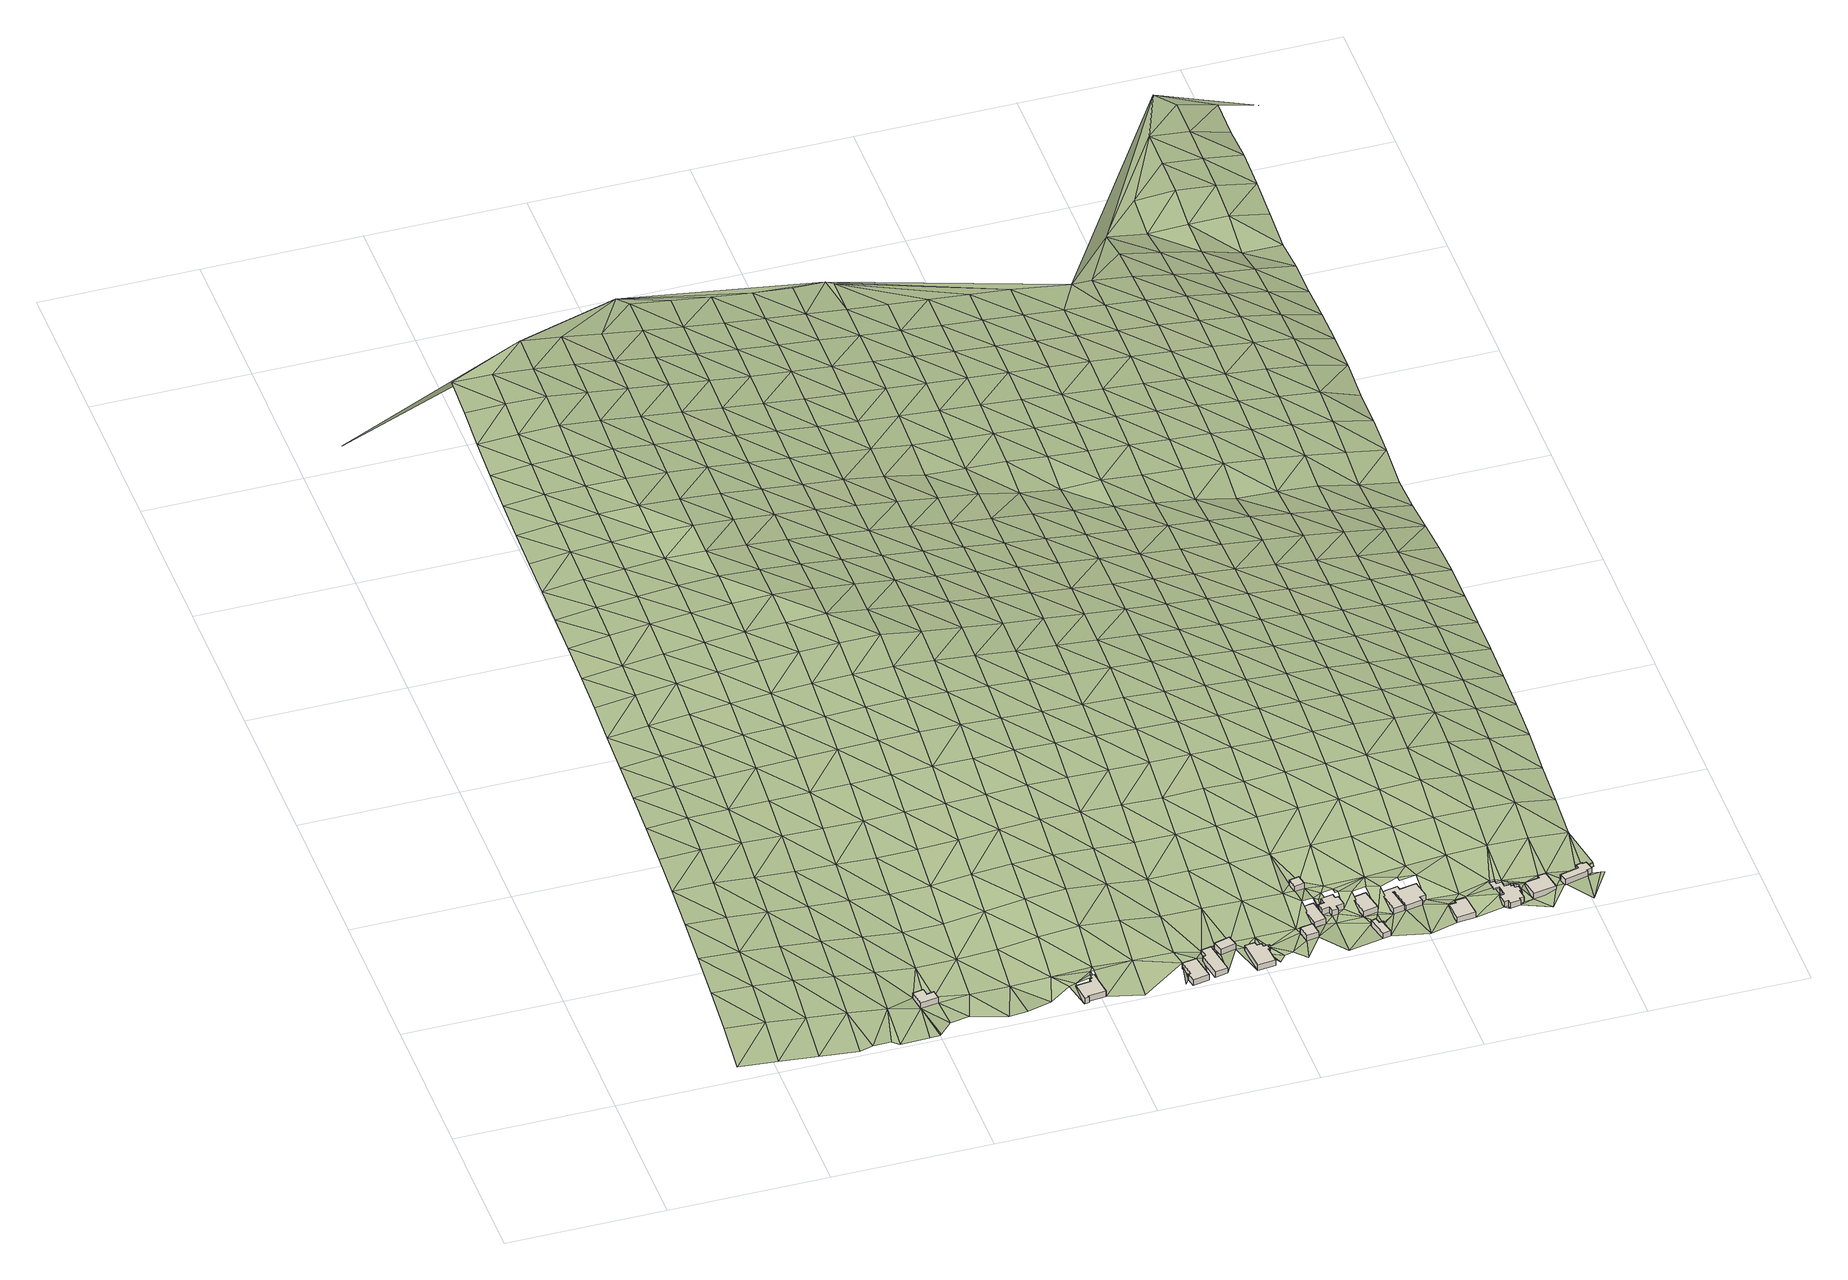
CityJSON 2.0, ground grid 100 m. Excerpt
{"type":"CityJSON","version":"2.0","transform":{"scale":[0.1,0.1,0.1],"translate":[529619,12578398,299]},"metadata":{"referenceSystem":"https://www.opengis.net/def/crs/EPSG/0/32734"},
"CityObjects":{
"building1":{"type":"Building","attributes":{"address":"Berg Street Mamre 7347 Cape Town","building":"house","building:levels":"1","building_height":4.1,"plus_code":"4FRWFFR8+847","ground_height":167.41,"roof_height":171.51},"geometry":[{"type":"Solid","lod":"1","boundaries":[[[[0,1,2,3]],[[1,4,5,2]],[[4,6,7,5]],[[6,8,9,7]],[[8,10,11,9]],[[10,0,3,11]],[[3,2,5,7,9,11]],[[10,8,6,4,1,0]]]]}]},
"building2":{"type":"Building","attributes":{"address":"22 Klinker Street Mamre 7347 Cape Town","building":"house","building:levels":"1","building_height":4.1,"plus_code":"4FRWFFR8+6GW","ground_height":162.48,"roof_height":166.58},"geometry":[{"type":"Solid","lod":"1","boundaries":[[[[12,13,14,15]],[[13,16,17,14]],[[16,18,19,17]],[[18,20,21,19]],[[20,22,23,21]],[[22,24,25,23]],[[24,26,27,25]],[[26,28,29,27]],[[28,30,31,29]],[[30,12,15,31]],[[15,14,17,19,21,23,25,27,29,31]],[[30,28,26,24,22,20,18,16,13,12]]]]}]},
"building3":{"type":"Building","attributes":{"address":"20 Klinker Street Mamre 7347 Cape Town","building":"house","building:levels":"1","building_height":4.1,"plus_code":"4FRWFFR8+6RJ","ground_height":163.63,"roof_height":167.73},"geometry":[{"type":"Solid","lod":"1","boundaries":[[[[32,33,34,35]],[[33,36,37,34]],[[36,38,39,37]],[[38,40,41,39]],[[40,42,43,41]],[[42,32,35,43]],[[35,34,37,39,41,43]],[[42,40,38,36,33,32]]]]}]},
"building4":{"type":"Building","attributes":{"address":"19 Klinker Street Mamre 7347 Cape Town","building":"house","building:levels":"1","building_height":4.1,"plus_code":"4FRWFFR8+6VJ","ground_height":164.48,"roof_height":168.58},"geometry":[{"type":"Solid","lod":"1","boundaries":[[[[44,45,46,47]],[[45,48,49,46]],[[48,50,51,49]],[[50,52,53,51]],[[52,54,55,53]],[[54,44,47,55]],[[47,46,49,51,53,55]],[[54,52,50,48,45,44]]]]}]},
"building5":{"type":"Building","attributes":{"address":"18 Klinker Street Mamre 7347 Cape Town","building":"house","building:levels":"1","building_height":4.1,"plus_code":"4FRWFFR8+7WC","ground_height":166.96,"roof_height":171.06},"geometry":[{"type":"Solid","lod":"1","boundaries":[[[[56,57,58,59]],[[57,60,61,58]],[[60,62,63,61]],[[62,56,59,63]],[[59,58,61,63]],[[62,60,57,56]]]]}]},
"building6":{"type":"Building","attributes":{"address":"17 Klinker Street Mamre 7347 Cape Town","building":"house","building:levels":"1","building_height":4.1,"plus_code":"4FRWFFR8+6X8","ground_height":164.68,"roof_height":168.78},"geometry":[{"type":"Solid","lod":"1","boundaries":[[[[64,65,66,67]],[[65,68,69,66]],[[68,70,71,69]],[[70,72,73,71]],[[72,74,75,73]],[[74,76,77,75]],[[76,78,79,77]],[[78,80,81,79]],[[80,82,83,81]],[[82,84,85,83]],[[84,86,87,85]],[[86,64,67,87]],[[67,66,69,71,73,75,77,79,81,83,85,87]],[[86,84,82,80,78,76,74,72,70,68,65,64]]]]}]},
"building7":{"type":"Building","attributes":{"address":"15 Klinker Street Mamre 7347 Cape Town","building":"house","building:levels":"1","building_height":4.1,"plus_code":"4FRWFFR9+747","ground_height":166.64,"roof_height":170.74},"geometry":[{"type":"Solid","lod":"1","boundaries":[[[[88,89,90,91]],[[89,92,93,90]],[[92,94,95,93]],[[94,88,91,95]],[[91,90,93,95]],[[94,92,89,88]]]]}]},
"building8":{"type":"Building","attributes":{"address":"14 Klinker Street Mamre 7347 Cape Town","building":"house","building:levels":"1","building_height":4.1,"plus_code":"4FRWFFR9+856","ground_height":165.21,"roof_height":169.31},"geometry":[{"type":"Solid","lod":"1","boundaries":[[[[96,97,98,99]],[[97,100,101,98]],[[100,102,103,101]],[[102,96,99,103]],[[99,98,101,103]],[[102,100,97,96]]]]}]},
"building9":{"type":"Building","attributes":{"building":"shed","building:levels":"1","building_height":4.1,"plus_code":"4FRWFFR9+94X","ground_height":173.18,"roof_height":177.28},"geometry":[{"type":"Solid","lod":"1","boundaries":[[[[104,105,106,107]],[[105,108,109,106]],[[108,110,111,109]],[[110,104,107,111]],[[107,106,109,111]],[[110,108,105,104]]]]}]},
"building10":{"type":"Building","attributes":{"address":"13 Klinker Street Mamre 7347 Cape Town","building":"house","building:levels":"1","building_height":4.1,"plus_code":"4FRWFFR9+86J","ground_height":165.21,"roof_height":169.31},"geometry":[{"type":"Solid","lod":"1","boundaries":[[[[112,113,114,115]],[[113,116,117,114]],[[116,118,119,117]],[[118,120,121,119]],[[120,122,123,121]],[[122,124,125,123]],[[124,126,127,125]],[[126,128,129,127]],[[128,130,131,129]],[[130,132,133,131]],[[132,134,135,133]],[[134,112,115,135]],[[115,114,117,119,121,123,125,127,129,131,133,135]],[[134,132,130,128,126,124,122,120,118,116,113,112]]]]}]},
"building11":{"type":"Building","attributes":{"address":"12 Klinker Street Mamre 7347 Cape Town","building":"house","building:levels":"1","building_height":4.1,"plus_code":"4FRWFFR9+68J","ground_height":163.37,"roof_height":167.47},"geometry":[{"type":"Solid","lod":"1","boundaries":[[[[136,137,138,139]],[[137,140,141,138]],[[140,142,143,141]],[[142,144,145,143]],[[144,146,147,145]],[[146,148,149,147]],[[148,150,151,149]],[[150,136,139,151]],[[139,138,141,143,145,147,149,151]],[[150,148,146,144,142,140,137,136]]]]}]},
"building12":{"type":"Building","attributes":{"address":"12 Klinker Street Mamre 7347 Cape Town","building":"house","building:levels":"1","building_height":4.1,"plus_code":"4FRWFFR9+879","ground_height":165.12,"roof_height":169.22},"geometry":[{"type":"Solid","lod":"1","boundaries":[[[[152,153,154,155]],[[153,156,157,154]],[[156,158,159,157]],[[158,152,155,159]],[[155,154,157,159]],[[158,156,153,152]]]]}]},
"building13":{"type":"Building","attributes":{"address":"11 Klinker Street Mamre 7347 Cape Town","building":"house","building:levels":"1","building_height":4.1,"plus_code":"4FRWFFR9+8C6","ground_height":165.12,"roof_height":169.22},"geometry":[{"type":"Solid","lod":"1","boundaries":[[[[160,161,162,163]],[[161,164,165,162]],[[164,166,167,165]],[[166,168,169,167]],[[168,170,171,169]],[[170,172,173,171]],[[172,174,175,173]],[[174,176,177,175]],[[176,178,179,177]],[[178,180,181,179]],[[180,182,183,181]],[[182,160,163,183]],[[163,162,165,167,169,171,173,175,177,179,181,183]],[[182,180,178,176,174,172,170,168,166,164,161,160]]]]}]},
"building14":{"type":"Building","attributes":{"address":"10 Klinker Street Mamre 7347 Cape Town","building":"house","building:levels":"1","building_height":4.1,"plus_code":"4FRWFFR9+6GM","ground_height":163.49,"roof_height":167.59},"geometry":[{"type":"Solid","lod":"1","boundaries":[[[[184,185,186,187]],[[185,188,189,186]],[[188,190,191,189]],[[190,192,193,191]],[[192,194,195,193]],[[194,184,187,195]],[[187,186,189,191,193,195]],[[194,192,190,188,185,184]]]]}]},
"building15":{"type":"Building","attributes":{"address":"8 Klinker Street Mamre 7347 Cape Town","building":"house","building:levels":"1","building_height":4.1,"plus_code":"4FRWFFR9+7M2","ground_height":164.69,"roof_height":168.79},"geometry":[{"type":"Solid","lod":"1","boundaries":[[[[196,197,198,199]],[[197,200,201,198]],[[200,202,203,201]],[[202,204,205,203]],[[204,206,207,205]],[[206,208,209,207]],[[208,210,211,209]],[[210,212,213,211]],[[212,214,215,213]],[[214,216,217,215]],[[216,218,219,217]],[[218,220,221,219]],[[220,222,223,221]],[[222,224,225,223]],[[224,226,227,225]],[[226,228,229,227]],[[228,230,231,229]],[[230,232,233,231]],[[232,234,235,233]],[[234,236,237,235]],[[236,238,239,237]],[[238,196,199,239]],[[199,198,201,203,205,207,209,211,213,215,217,219,221,223,225,227,229,231,233,235,237,239]],[[238,236,234,232,230,228,226,224,222,220,218,216,214,212,210,208,206,204,202,200,197,196]]]]}]},
"building16":{"type":"Building","attributes":{"address":"7 Klinker Street Mamre 7347 Cape Town","building":"house","building:levels":"1","building_height":4.1,"plus_code":"4FRWFFR9+6PW","ground_height":165.54,"roof_height":169.64},"geometry":[{"type":"Solid","lod":"1","boundaries":[[[[240,241,242,243]],[[241,244,245,242]],[[244,246,247,245]],[[246,248,249,247]],[[248,250,251,249]],[[250,240,243,251]],[[243,242,245,247,249,251]],[[250,248,246,244,241,240]]]]}]},
"building17":{"type":"Building","attributes":{"address":"6 Klinker Street Mamre 7347 Cape Town","building":"house","building:levels":"1","building_height":4.1,"plus_code":"4FRWFFR9+7R5","ground_height":168.46,"roof_height":172.56},"geometry":[{"type":"Solid","lod":"1","boundaries":[[[[252,253,254,255]],[[253,256,257,254]],[[256,258,259,257]],[[258,260,261,259]],[[260,262,263,261]],[[262,264,265,263]],[[264,266,267,265]],[[266,268,269,267]],[[268,270,271,269]],[[270,272,273,271]],[[272,252,255,273]],[[255,254,257,259,261,263,265,267,269,271,273]],[[272,270,268,266,264,262,260,258,256,253,252]]]]}]},
"terrain1":{"type":"TINRelief","geometry":[{"type":"CompositeSurface","lod":"1","boundaries":[[[274,275,276]],[[276,277,274]],[[275,278,276]],[[277,279,280]],[[277,276,279]],[[281,282,280]],[[281,280,279]],[[276,278,283]],[[284,282,285]],[[279,276,283]],[[283,278,286]],[[281,285,282]],[[279,287,281]],[[288,289,284]],[[285,290,284]],[[287,279,283]],[[289,288,291]],[[288,284,290]],[[285,281,292]],[[281,287,293]],[[283,286,294]],[[295,291,296]],[[285,292,290]],[[281,293,292]],[[288,296,291]],[[287,283,294]],[[286,297,294]],[[298,299,295]],[[296,298,295]],[[287,300,293]],[[288,290,301]],[[290,292,302]],[[303,299,304]],[[300,287,294]],[[305,294,297]],[[301,296,288]],[[301,290,302]],[[298,304,299]],[[293,306,292]],[[293,300,306]],[[298,296,307]],[[308,303,309]],[[304,310,303]],[[311,302,292]],[[294,305,312]],[[307,296,301]],[[300,294,312]],[[313,308,309]],[[311,292,306]],[[303,310,309]],[[314,304,298]],[[315,312,305]],[[298,307,314]],[[300,316,306]],[[301,302,317]],[[313,318,319]],[[315,320,312]],[[321,302,311]],[[310,304,322]],[[316,300,312]],[[318,313,309]],[[317,307,301]],[[317,302,321]],[[322,304,314]],[[311,306,323]],[[324,319,325]],[[312,320,8]],[[323,306,316]],[[325,319,318]],[[309,310,326]],[[322,327,310]],[[328,8,320]],[[311,329,321]],[[314,307,330]],[[331,324,332]],[[312,6,316]],[[307,317,333]],[[309,326,318]],[[329,311,323]],[[310,327,326]],[[332,324,325]],[[312,8,6]],[[330,322,314]],[[330,307,333]],[[334,8,328]],[[321,335,317]],[[336,8,334]],[[323,316,337]],[[338,331,339]],[[335,321,329]],[[332,340,331]],[[337,316,6]],[[341,327,322]],[[325,318,342]],[[8,336,343]],[[318,326,344]],[[333,317,345]],[[346,338,339]],[[322,330,341]],[[331,340,339]],[[8,343,10]],[[329,323,347]],[[342,332,325]],[[337,6,4]],[[345,317,335]],[[318,344,342]],[[4,1,0]],[[326,327,348]],[[337,347,323]],[[337,4,0]],[[333,349,330]],[[346,350,351]],[[327,341,348]],[[10,343,352]],[[335,329,353]],[[354,340,332]],[[349,333,345]],[[350,346,339]],[[326,355,344]],[[347,353,329]],[[332,342,354]],[[10,356,0]],[[330,357,341]],[[358,359,351]],[[355,326,348]],[[337,0,360]],[[10,352,356]],[[339,340,361]],[[357,330,349]],[[358,351,350]],[[360,347,337]],[[345,335,362]],[[342,344,363]],[[353,364,335]],[[340,354,361]],[[341,365,348]],[[359,366,367]],[[0,356,360]],[[363,344,355]],[[345,362,349]],[[350,339,368]],[[335,364,362]],[[365,341,357]],[[359,358,366]],[[353,347,369]],[[352,370,356]],[[354,342,371]],[[361,368,339]],[[355,348,372]],[[360,369,347]],[[363,371,342]],[[358,350,373]],[[374,367,375]],[[372,348,365]],[[367,366,376]],[[377,364,353]],[[378,357,349]],[[354,379,361]],[[349,362,380]],[[368,373,350]],[[360,356,381]],[[363,355,382]],[[383,374,375]],[[377,353,369]],[[371,379,354]],[[367,376,375]],[[356,370,381]],[[365,357,378]],[[358,384,366]],[[349,380,378]],[[382,355,372]],[[364,385,362]],[[386,368,361]],[[358,373,384]],[[371,363,387]],[[364,377,385]],[[379,386,361]],[[370,388,381]],[[369,360,389]],[[372,365,390]],[[391,376,366]],[[381,392,360]],[[387,363,382]],[[393,383,375]],[[362,394,380]],[[395,373,368]],[[378,390,365]],[[391,366,384]],[[369,389,377]],[[396,379,371]],[[360,392,389]],[[394,362,385]],[[386,395,368]],[[371,387,396]],[[397,381,388]],[[380,398,378]],[[382,372,399]],[[384,373,400]],[[376,401,375]],[[390,402,372]],[[403,376,391]],[[386,379,404]],[[380,394,398]],[[395,400,373]],[[405,383,393]],[[381,406,392]],[[385,377,407]],[[399,387,382]],[[375,401,393]],[[377,389,408]],[[372,402,399]],[[404,379,396]],[[376,403,401]],[[390,378,409]],[[410,391,384]],[[406,381,397]],[[394,385,407]],[[407,377,408]],[[409,378,398]],[[400,410,384]],[[392,411,389]],[[395,386,412]],[[404,413,386]],[[414,415,405]],[[416,402,390]],[[396,387,417]],[[403,391,418]],[[392,406,411]],[[387,399,419]],[[393,401,420]],[[394,421,398]],[[406,397,422]],[[395,412,400]],[[409,416,390]],[[386,413,412]],[[410,418,391]],[[423,408,389]],[[417,404,396]],[[421,394,407]],[[417,387,419]],[[393,420,405]],[[423,389,411]],[[422,424,406]],[[425,409,398]],[[399,402,426]],[[401,403,427]],[[424,422,26]],[[416,428,402]],[[418,429,403]],[[430,413,404]],[[410,400,431]],[[425,398,421]],[[400,412,432]],[[406,424,433]],[[406,434,411]],[[407,408,435]],[[419,399,426]],[[427,420,401]],[[436,408,423]],[[402,428,426]],[[404,417,430]],[[403,429,427]],[[416,409,437]],[[418,410,431]],[[400,432,431]],[[406,433,434]],[[421,407,435]],[[424,438,439]],[[435,408,436]],[[409,425,437]],[[439,433,424]],[[423,411,440]],[[419,441,417]],[[413,442,412]],[[413,430,443]],[[428,416,444]],[[445,433,439]],[[429,418,446]],[[447,405,420]],[[440,411,434]],[[441,419,426]],[[420,427,448]],[[425,421,449]],[[442,432,412]],[[434,433,450]],[[437,444,416]],[[413,443,442]],[[431,446,418]],[[423,451,436]],[[417,452,430]],[[435,449,421]],[[420,448,447]],[[451,423,440]],[[452,417,441]],[[453,426,428]],[[427,429,454]],[[444,455,428]],[[446,456,429]],[[12,457,450]],[[457,434,450]],[[436,458,435]],[[459,437,425]],[[430,460,443]],[[461,431,432]],[[449,462,425]],[[432,442,463]],[[434,457,440]],[[426,453,441]],[[448,427,454]],[[458,436,451]],[[428,455,453]],[[430,452,460]],[[429,456,454]],[[12,464,457]],[[437,459,444]],[[431,461,446]],[[425,462,459]],[[432,463,461]],[[449,435,465]],[[442,443,466]],[[448,467,447]],[[465,435,458]],[[443,460,468]],[[451,440,469]],[[470,455,444]],[[452,441,471]],[[472,456,446]],[[440,457,473]],[[441,453,474]],[[467,448,454]],[[462,449,475]],[[463,442,466]],[[444,459,470]],[[443,468,466]],[[446,461,472]],[[414,405,447]],[[458,451,469]],[[460,452,471]],[[440,473,469]],[[475,449,465]],[[441,474,471]],[[476,447,467]],[[457,464,37]],[[462,477,459]],[[453,455,478]],[[463,479,461]],[[454,456,480]],[[470,481,455]],[[472,482,456]],[[465,458,483]],[[468,460,484]],[[477,462,475]],[[479,463,466]],[[485,473,457]],[[478,474,453]],[[454,480,467]],[[483,458,469]],[[455,481,478]],[[484,460,471]],[[456,482,480]],[[486,470,459]],[[487,472,461]],[[475,465,488]],[[466,468,489]],[[414,447,476]],[[457,37,485]],[[459,477,486]],[[487,461,479]],[[473,490,469]],[[488,465,483]],[[489,468,484]],[[491,40,37]],[[470,492,481]],[[493,471,474]],[[472,494,482]],[[476,467,495]],[[473,485,490]],[[474,478,496]],[[467,480,497]],[[37,40,38]],[[498,477,475]],[[479,466,499]],[[470,486,492]],[[472,487,494]],[[500,483,469]],[[471,493,484]],[[498,475,488]],[[474,496,493]],[[489,499,466]],[[467,497,495]],[[485,37,34]],[[500,469,490]],[[486,477,501]],[[478,481,502]],[[487,479,503]],[[482,504,480]],[[481,492,505]],[[482,494,506]],[[485,507,490]],[[507,485,34]],[[488,483,508]],[[489,484,509]],[[510,511,34]],[[501,477,498]],[[499,503,479]],[[476,495,512]],[[414,476,512]],[[496,478,502]],[[504,497,480]],[[500,508,483]],[[481,505,502]],[[507,34,511]],[[493,509,484]],[[482,506,504]],[[486,513,492]],[[487,514,494]],[[511,515,507]],[[516,499,489]],[[486,501,513]],[[487,503,514]],[[490,507,517]],[[490,517,500]],[[498,488,518]],[[496,519,493]],[[497,520,495]],[[508,521,488]],[[509,516,489]],[[522,523,507]],[[524,505,492]],[[525,506,494]],[[62,522,44]],[[519,496,502]],[[497,504,520]],[[62,60,522]],[[523,522,60]],[[518,501,498]],[[526,503,499]],[[523,517,507]],[[518,488,521]],[[524,492,513]],[[525,494,514]],[[56,62,44]],[[527,509,493]],[[528,512,495]],[[516,526,499]],[[523,60,57]],[[508,500,529]],[[500,517,530]],[[527,493,519]],[[528,495,520]],[[414,512,531]],[[523,57,517]],[[513,501,532]],[[502,505,533]],[[514,503,534]],[[506,535,504]],[[536,505,524]],[[537,506,525]],[[508,529,521]],[[509,538,516]],[[500,530,529]],[[501,518,532]],[[526,534,503]],[[57,56,539]],[[519,502,533]],[[86,539,56]],[[520,504,535]],[[505,536,533]],[[509,527,538]],[[506,537,535]],[[528,531,512]],[[540,524,513]],[[541,525,514]],[[542,57,539]],[[517,57,543]],[[540,513,532]],[[534,541,514]],[[517,543,530]],[[518,521,544]],[[527,519,545]],[[526,516,546]],[[520,547,528]],[[521,529,548]],[[516,538,549]],[[542,539,550]],[[536,524,551]],[[537,525,552]],[[553,414,531]],[[554,550,555]],[[533,545,519]],[[547,520,535]],[[542,543,57]],[[542,550,554]],[[532,518,544]],[[526,546,534]],[[544,521,548]],[[540,551,524]],[[516,549,546]],[[541,552,525]],[[556,554,557]],[[558,68,65]],[[554,556,542]],[[68,559,560]],[[530,561,529]],[[527,562,538]],[[558,563,68]],[[559,68,563]],[[556,559,563]],[[531,528,553]],[[530,543,561]],[[527,545,562]],[[528,547,564]],[[532,565,540]],[[566,533,536]],[[537,567,535]],[[551,568,536]],[[552,569,537]],[[563,570,556]],[[571,548,529]],[[572,549,538]],[[541,534,573]],[[574,542,556]],[[565,532,544]],[[534,546,575]],[[528,564,553]],[[574,543,542]],[[533,566,545]],[[547,535,567]],[[571,529,561]],[[536,568,566]],[[572,538,562]],[[537,569,567]],[[414,553,576]],[[570,89,556]],[[552,541,573]],[[534,575,573]],[[551,540,577]],[[540,565,578]],[[574,556,89]],[[579,92,570]],[[561,543,580]],[[544,548,581]],[[582,562,545]],[[549,583,546]],[[547,584,564]],[[585,548,571]],[[586,549,572]],[[89,570,92]],[[551,577,568]],[[569,552,587]],[[574,580,543]],[[540,578,577]],[[566,582,545]],[[584,547,567]],[[565,544,581]],[[583,575,546]],[[581,548,585]],[[549,586,583]],[[573,587,552]],[[94,92,579]],[[588,571,561]],[[589,572,562]],[[564,590,553]],[[574,89,88]],[[569,591,567]],[[588,561,580]],[[582,589,562]],[[564,584,590]],[[565,592,578]],[[566,568,593]],[[574,88,594]],[[568,577,595]],[[596,580,574]],[[569,587,591]],[[574,594,596]],[[585,571,597]],[[586,572,598]],[[599,573,575]],[[592,565,581]],[[575,583,600]],[[593,582,566]],[[584,567,601]],[[88,94,96]],[[597,571,588]],[[568,595,593]],[[576,602,414]],[[603,580,596]],[[589,598,572]],[[576,553,590]],[[604,580,603]],[[580,604,588]],[[88,96,594]],[[578,605,577]],[[575,600,599]],[[601,567,591]],[[581,585,606]],[[607,587,573]],[[596,108,603]],[[608,94,609]],[[578,592,605]],[[94,608,96]],[[588,604,610]],[[589,582,611]],[[596,612,108]],[[583,586,613]],[[584,614,590]],[[606,585,597]],[[598,615,586]],[[118,612,96]],[[616,595,577]],[[611,582,593]],[[573,599,607]],[[614,584,601]],[[118,617,612]],[[118,96,122]],[[618,108,612]],[[619,592,581]],[[608,122,96]],[[600,583,613]],[[620,591,587]],[[618,612,617]],[[616,577,605]],[[586,615,613]],[[120,118,122]],[[621,610,108]],[[618,617,622]],[[588,610,623]],[[624,598,589]],[[576,590,625]],[[619,581,606]],[[108,618,621]],[[122,608,124]],[[609,626,608]],[[597,588,627]],[[591,620,601]],[[589,611,624]],[[607,620,587]],[[625,590,614]],[[605,592,628]],[[593,595,629]],[[600,630,599]],[[623,610,621]],[[631,595,616]],[[621,618,632]],[[156,124,608]],[[126,124,128]],[[606,597,627]],[[615,598,633]],[[626,609,140]],[[588,623,627]],[[628,592,619]],[[613,630,600]],[[634,632,635]],[[629,611,593]],[[124,156,128]],[[156,608,626]],[[595,631,629]],[[633,598,624]],[[636,576,625]],[[637,616,605]],[[599,638,607]],[[614,601,639]],[[634,128,640]],[[601,620,641]],[[156,640,128]],[[619,606,642]],[[637,605,628]],[[643,621,632]],[[630,638,599]],[[626,644,156]],[[643,632,634]],[[623,621,643]],[[613,615,645]],[[625,614,639]],[[627,642,606]],[[633,646,615]],[[601,641,639]],[[647,156,644]],[[631,616,648]],[[624,611,649]],[[634,640,643]],[[650,644,651]],[[636,602,576]],[[611,629,652]],[[142,653,654]],[[644,650,647]],[[647,158,156]],[[619,655,628]],[[613,645,630]],[[620,607,656]],[[648,616,637]],[[615,646,645]],[[638,657,607]],[[649,633,624]],[[170,653,142]],[[640,658,643]],[[170,650,653]],[[642,655,619]],[[649,611,652]],[[647,650,170]],[[636,625,602]],[[627,623,659]],[[629,631,660]],[[170,158,647]],[[656,641,620]],[[661,623,643]],[[656,607,657]],[[662,625,639]],[[658,158,663]],[[664,637,628]],[[660,631,648]],[[663,158,170]],[[658,663,643]],[[142,665,170]],[[662,602,625]],[[642,627,659]],[[666,646,633]],[[638,630,667]],[[623,661,659]],[[655,664,628]],[[630,645,668]],[[665,142,669]],[[670,652,629]],[[641,671,639]],[[633,649,666]],[[672,648,637]],[[663,673,643]],[[638,667,657]],[[170,665,674]],[[670,629,660]],[[630,668,667]],[[641,656,671]],[[655,642,675]],[[646,676,645]],[[664,672,637]],[[665,677,674]],[[678,674,677]],[[661,643,679]],[[649,652,680]],[[681,662,639]],[[682,602,662]],[[675,642,659]],[[646,666,676]],[[683,665,669]],[[679,643,673]],[[660,648,684]],[[680,652,670]],[[681,639,671]],[[685,664,655]],[[645,686,668]],[[656,657,687]],[[672,684,648]],[[657,667,688]],[[661,689,659]],[[673,690,691]],[[666,649,692]],[[682,662,693]],[[655,675,685]],[[686,645,676]],[[669,694,683]],[[695,670,660]],[[671,656,687]],[[689,661,679]],[[696,683,697]],[[692,649,680]],[[687,657,688]],[[679,673,691]],[[681,693,662]],[[672,664,698]],[[668,699,667]],[[694,669,192]],[[684,695,660]],[[683,694,697]],[[659,700,675]],[[676,666,701]],[[685,698,664]],[[668,686,699]],[[680,670,702]],[[671,703,681]],[[700,659,689]],[[692,701,666]],[[684,672,704]],[[691,697,705]],[[706,688,667]],[[697,694,707]],[[695,702,670]],[[703,671,687]],[[685,675,708]],[[709,686,676]],[[710,679,691]],[[672,698,704]],[[706,667,699]],[[705,697,707]],[[711,682,693]],[[694,712,707]],[[689,679,710]],[[713,692,680]],[[675,700,708]],[[709,676,701]],[[695,684,714]],[[693,681,711]],[[702,713,680]],[[681,703,715]],[[710,691,705]],[[698,685,716]],[[699,686,717]],[[687,688,718]],[[707,719,705]],[[714,684,704]],[[720,688,706]],[[689,721,700]],[[708,716,685]],[[717,686,709]],[[681,715,711]],[[722,602,682]],[[723,702,695]],[[692,724,701]],[[703,687,718]],[[721,689,710]],[[713,725,692]],[[718,688,720]],[[698,726,704]],[[727,706,699]],[[714,723,695]],[[719,194,728]],[[719,729,705]],[[730,708,700]],[[709,701,724]],[[698,716,726]],[[692,725,724]],[[727,699,717]],[[711,731,682]],[[705,729,710]],[[702,732,713]],[[703,733,715]],[[721,730,700]],[[728,194,230]],[[714,704,734]],[[720,706,735]],[[736,719,728]],[[723,732,702]],[[719,736,729]],[[733,703,718]],[[717,709,737]],[[734,704,726]],[[735,706,727]],[[721,710,738]],[[708,739,716]],[[740,725,713]],[[715,741,711]],[[730,742,708]],[[724,737,709]],[[234,232,230]],[[738,710,729]],[[714,743,723]],[[744,736,728]],[[718,720,745]],[[744,728,746]],[[732,740,713]],[[715,733,741]],[[726,716,739]],[[708,742,739]],[[743,714,734]],[[745,720,735]],[[747,748,749]],[[750,730,721]],[[738,729,747]],[[725,751,724]],[[727,717,752]],[[731,722,682]],[[737,753,717]],[[749,738,747]],[[754,749,755]],[[732,723,756]],[[757,733,718]],[[196,238,236]],[[721,738,750]],[[725,740,751]],[[731,711,741]],[[734,726,758]],[[754,759,760]],[[735,727,752]],[[743,756,723]],[[196,236,248]],[[717,753,752]],[[757,718,745]],[[761,762,196]],[[247,749,754]],[[760,763,764]],[[742,730,765]],[[737,724,766]],[[247,754,760]],[[196,248,761]],[[739,758,726]],[[760,764,247]],[[761,247,764]],[[236,767,248]],[[740,732,768]],[[761,248,247]],[[741,733,769]],[[765,730,750]],[[751,766,724]],[[242,749,247]],[[734,770,743]],[[745,735,771]],[[738,749,772]],[[756,768,732]],[[769,733,757]],[[753,737,773]],[[758,770,734]],[[752,771,735]],[[739,742,774]],[[775,731,741]],[[251,248,767]],[[765,776,742]],[[766,773,737]],[[772,749,242]],[[245,242,247]],[[602,722,777]],[[750,738,778]],[[779,756,743]],[[751,740,780]],[[768,781,740]],[[775,741,769]],[[758,739,774]],[[753,782,752]],[[745,783,757]],[[742,776,774]],[[770,779,743]],[[771,784,745]],[[778,765,750]],[[251,767,785]],[[766,751,780]],[[778,738,772]],[[780,740,781]],[[773,782,753]],[[772,242,243]],[[768,756,786]],[[769,757,783]],[[745,784,783]],[[722,731,775]],[[243,251,787]],[[770,758,788]],[[771,752,789]],[[251,785,787]],[[779,786,756]],[[790,776,765]],[[773,766,791]],[[788,758,774]],[[782,789,752]],[[792,781,768]],[[775,769,793]],[[260,243,787]],[[765,778,790]],[[780,791,766]],[[770,794,779]],[[784,771,795]],[[786,792,768]],[[783,793,769]],[[243,796,772]],[[797,774,776]],[[785,798,268]],[[788,794,770]],[[789,795,771]],[[787,262,260]],[[772,796,778]],[[782,773,799]],[[722,775,800]],[[776,790,797]],[[260,796,243]],[[791,801,773]],[[786,779,802]],[[780,781,803]],[[792,804,781]],[[793,800,775]],[[788,774,805]],[[789,782,799]],[[783,784,806]],[[779,794,802]],[[773,801,799]],[[795,807,784]],[[808,268,798]],[[272,270,268]],[[778,809,790]],[[791,780,803]],[[796,260,258]],[[258,256,253]],[[805,774,797]],[[268,810,272]],[[803,781,804]],[[811,252,272]],[[811,272,810]],[[252,811,253]],[[792,786,812]],[[808,810,268]],[[793,783,806]],[[808,798,813]],[[796,809,778]],[[814,258,253]],[[784,807,806]],[[811,815,253]],[[796,258,814]],[[794,788,816]],[[795,789,817]],[[253,815,814]],[[802,812,786]],[[777,722,800]],[[790,818,797]],[[801,791,819]],[[816,788,805]],[[817,789,799]],[[804,792,820]],[[821,800,793]],[[790,809,818]],[[803,819,791]],[[802,794,822]],[[807,795,823]],[[812,820,792]],[[806,821,793]],[[805,797,824]],[[801,825,799]],[[816,822,794]],[[823,795,817]],[[797,818,824]],[[819,825,801]],[[826,812,802]],[[803,804,827]],[[828,806,807]],[[820,829,804]],[[821,830,800]],[[777,800,830]],[[831,816,805]],[[817,799,832]],[[822,826,802]],[[807,823,828]],[[819,803,827]],[[831,805,824]],[[829,827,804]],[[825,832,799]],[[820,812,833]],[[821,806,834]],[[822,816,835]],[[817,836,823]],[[826,833,812]],[[828,834,806]],[[830,837,777]],[[825,819,838]],[[835,816,831]],[[832,836,817]],[[839,829,820]],[[830,821,840]],[[827,838,819]],[[826,822,841]],[[823,842,828]],[[833,839,820]],[[834,840,821]],[[835,841,822]],[[836,842,823]],[[832,825,843]],[[837,830,844]],[[838,845,825]],[[833,826,846]],[[827,829,847]],[[834,828,848]],[[839,849,829]],[[830,840,844]],[[836,832,843]],[[837,850,777]],[[826,841,846]],[[825,845,843]],[[842,848,828]],[[838,827,847]],[[829,849,847]],[[839,833,851]],[[840,834,852]],[[844,853,837]],[[842,836,854]],[[846,851,833]],[[848,852,834]],[[845,838,855]],[[854,836,843]],[[856,837,853]],[[849,839,857]],[[840,858,844]],[[855,838,847]],[[848,842,859]],[[851,857,839]],[[852,858,840]],[[850,837,856]],[[845,860,843]],[[859,842,854]],[[853,844,861]],[[860,845,855]],[[847,849,862]],[[857,863,849]],[[858,861,844]],[[854,843,864]],[[865,852,848]],[[848,859,866]],[[855,847,862]],[[853,867,856]],[[862,849,863]],[[864,843,860]],[[858,852,865]],[[848,866,865]],[[861,867,853]],[[854,868,859]],[[860,855,869]],[[850,856,870]],[[854,864,868]],[[861,858,871]],[[862,869,855]],[[867,870,856]],[[859,872,866]],[[865,871,858]],[[868,872,859]],[[864,860,873]],[[867,861,874]],[[869,875,860]],[[870,876,850]],[[877,777,850]],[[866,878,865]],[[861,871,874]],[[868,864,873]],[[860,875,873]],[[866,872,878]],[[850,876,879]],[[870,867,880]],[[871,865,881]],[[874,880,867]],[[882,872,868]],[[881,865,878]],[[876,870,883]],[[882,868,873]],[[874,871,884]],[[880,883,870]],[[881,884,871]],[[850,879,885]],[[878,872,886]],[[887,872,882]],[[888,880,874]],[[879,876,889]],[[883,890,876]],[[881,878,886]],[[886,872,887]],[[884,888,874]],[[876,890,889]],[[883,880,891]],[[884,881,892]],[[888,891,880]],[[886,892,881]],[[879,889,893]],[[894,890,883]],[[888,884,895]],[[891,894,883]],[[885,879,893]],[[877,850,885]],[[892,895,884]],[[891,888,896]],[[889,890,897]],[[894,898,890]],[[888,895,896]],[[893,889,897]],[[890,898,897]],[[894,891,899]],[[896,899,891]],[[885,893,900]],[[898,894,901]],[[893,897,900]],[[899,901,894]],[[902,885,900]],[[897,898,903]],[[901,904,898]],[[885,902,905]],[[885,905,877]],[[900,897,903]],[[898,904,903]],[[902,900,906]],[[903,906,900]],[[905,902,907]],[[877,905,907]],[[906,908,902]],[[902,908,907]],[[907,909,877]]]}]}
},
"vertices":[
[2049,315,67],[2004,308,67],[2004,308,108],[2049,315,108],[1997,354,67],[1997,354,108],[1929,343,67],[1929,343,108],[1945,240,67],[1945,240,108],[2058,257,67],[2058,257,108],
[3026,73,18],[3006,240,18],[3006,240,59],[3026,73,59],[2982,238,18],[2982,238,59],[2985,211,18],[2985,211,59],[2968,209,18],[2968,209,59],[2971,185,18],[2971,185,59],[2871,174,18],[2871,174,59],[2886,47,18],[2886,47,59],[2915,50,18],[2915,50,59],[2914,60,18],[2914,60,59],
[3641,20,29],[3614,185,29],[3614,185,70],[3641,20,70],[3523,170,29],[3523,170,70],[3541,65,29],[3541,65,70],[3526,63,29],[3526,63,70],[3536,2,29],[3536,2,70],
[3760,37,38],[3724,250,38],[3724,250,79],[3760,37,79],[3661,239,38],[3661,239,79],[3670,184,38],[3670,184,79],[3651,181,38],[3651,181,79],[3677,23,38],[3677,23,79],
[3861,205,62],[3843,274,62],[3843,274,103],[3861,205,103],[3744,248,62],[3744,248,103],[3761,180,62],[3761,180,103],
[4046,17,40],[4036,128,40],[4036,128,81],[4046,17,81],[4046,129,40],[4046,129,81],[4044,152,40],[4044,152,81],[4055,153,40],[4055,153,81],[4054,166,40],[4054,166,81],[4016,162,40],[4016,162,81],[4014,186,40],[4014,186,81],[3982,183,40],[3982,183,81],[3980,207,40],[3980,207,81],[3914,201,40],[3914,201,81],[3933,6,40],[3933,6,81],
[4345,248,59],[4266,235,59],[4266,235,100],[4345,248,100],[4280,153,59],[4280,153,100],[4356,166,59],[4356,166,100],
[4438,285,45],[4412,441,45],[4412,441,86],[4438,285,86],[4336,429,45],[4336,429,86],[4362,272,45],[4362,272,86],
[4313,593,125],[4325,527,125],[4325,527,166],[4313,593,166],[4386,538,125],[4386,538,166],[4374,604,125],[4374,604,166],
[4466,469,45],[4474,426,45],[4474,426,86],[4466,469,86],[4435,419,45],[4435,419,86],[4443,368,45],[4443,368,86],[4489,376,45],[4489,376,86],[4495,341,45],[4495,341,86],[4534,347,45],[4534,347,86],[4529,374,45],[4529,374,86],[4580,383,45],[4580,383,86],[4568,454,45],[4568,454,86],[4547,450,45],[4547,450,86],[4542,482,45],[4542,482,86],
[4723,216,26],[4691,208,26],[4691,208,67],[4723,216,67],[4723,76,26],[4723,76,67],[4772,88,26],[4772,88,67],[4751,173,26],[4751,173,67],[4761,176,26],[4761,176,67],[4758,185,26],[4758,185,67],[4732,179,26],[4732,179,67],
[4731,440,44],[4640,421,44],[4640,421,85],[4731,440,85],[4670,279,44],[4670,279,85],[4760,298,44],[4760,298,85],
[5060,315,44],[5037,431,44],[5037,431,85],[5060,315,85],[4930,410,44],[4930,410,85],[4925,439,44],[4925,439,85],[4812,417,44],[4812,417,85],[4844,251,44],[4844,251,85],[4910,263,44],[4910,263,85],[4884,397,44],[4884,397,85],[4894,400,44],[4894,400,85],[4922,258,44],[4922,258,85],[5026,278,44],[5026,278,85],[5020,307,44],[5020,307,85],
[5281,240,28],[5211,233,28],[5211,233,69],[5281,240,69],[5213,211,28],[5213,211,69],[5166,207,28],[5166,207,69],[5179,82,28],[5179,82,69],[5296,93,28],[5296,93,69],
[5602,128,40],[5595,191,40],[5595,191,81],[5602,128,81],[5605,192,40],[5605,192,81],[5601,232,40],[5601,232,81],[5578,230,40],[5578,230,81],[5575,250,40],[5575,250,81],[5561,248,40],[5561,248,81],[5559,263,40],[5559,263,81],[5521,259,40],[5521,259,81],[5517,299,40],[5517,299,81],[5484,295,40],[5484,295,81],[5481,318,40],[5481,318,81],[5449,315,40],[5449,315,81],[5456,252,40],[5456,252,81],[5490,256,40],[5490,256,81],[5498,187,40],[5498,187,81],[5470,184,40],[5470,184,81],[5477,120,40],[5477,120,81],[5504,124,40],[5504,124,81],[5507,100,40],[5507,100,81],[5575,108,40],[5575,108,81],[5573,125,40],[5573,125,81],
[5784,286,48],[5734,278,48],[5734,278,89],[5784,286,89],[5737,260,48],[5737,260,89],[5641,243,48],[5641,243,89],[5661,130,48],[5661,130,89],[5807,155,48],[5807,155,89],
[6034,262,77],[6030,278,77],[6030,278,118],[6034,262,118],[6007,273,77],[6007,273,118],[6005,280,77],[6005,280,118],[5964,270,77],[5964,270,118],[5970,243,77],[5970,243,118],[5852,215,77],[5852,215,118],[5864,163,77],[5864,163,118],[6015,199,77],[6015,199,118],[6012,210,77],[6012,210,118],[6045,218,77],[6045,218,118],
[753,275,188],[753,25,92],[1003,275,170],[753,525,260],[1003,25,71],[1003,525,247],[753,775,322],[1003,775,307],[753,1025,382],[1253,275,143],[753,1275,434],[1003,1025,370],[1253,25,47],[1253,525,227],[1003,1525,486],[753,1525,480],[1003,1275,434],[753,1775,516],[1253,1025,351],[1253,775,288],[1503,275,117],[753,2025,549],[1003,1775,531],[1503,25,24],[1003,2025,567],[753,2275,579],[1503,525,193],[1253,1525,479],[1253,1275,415],[753,2525,607],[1003,2275,604],[1591,48,24],[1503,775,261],[1253,1775,533],[753,2775,636],[1003,2775,669],[1003,2525,636],[1503,1025,331],[1752,275,85],[753,3025,662],[1253,2025,576],[1709,64,12],[1752,525,161],[1503,1525,467],[1003,3025,695],[753,3280,686],[1752,25,12],[1503,1275,398],[1253,2275,619],[1752,775,234],[753,3530,703],[1003,3280,721],[1253,2775,696],[1253,2525,658],[1930,16,24],[1752,1025,312],[1503,2025,587],[753,3780,719],[1003,3530,735],[1503,1775,533],[1994,22,24],[1752,1275,386],[2002,25,24],[2002,525,132],[753,4030,733],[1003,4030,759],[1003,3780,749],[1503,2275,637],[1253,3280,745],[2085,109,24],[1253,3025,722],[1752,1525,462],[753,4280,750],[2002,775,206],[1503,2525,680],[1752,1775,536],[1003,4280,778],[753,4530,776],[2209,133,23],[2002,1025,293],[1253,3530,757],[1503,2775,721],[2252,275,67],[1752,2025,595],[1003,4530,802],[753,4780,809],[2252,525,134],[1253,3780,768],[2002,1525,457],[1503,3025,746],[2002,1275,374],[1752,2275,646],[1003,4780,828],[753,5030,847],[1253,4030,775],[2252,775,207],[2429,61,25],[1503,3280,766],[1752,2525,693],[1253,4280,786],[753,5280,886],[1003,5280,891],[1003,5030,859],[2252,1025,295],[2002,2025,601],[1503,3530,776],[2002,1775,538],[2502,275,66],[1752,2775,737],[753,5530,918],[1253,4530,803],[2252,1275,376],[1503,3780,783],[1752,3025,762],[2547,74,25],[2502,775,236],[2002,2275,653],[1253,4780,831],[2502,525,147],[1003,5530,918],[2252,1525,459],[1503,4030,781],[1752,3280,777],[2710,133,8],[2252,1775,543],[2002,2775,748],[1503,4280,789],[1253,5280,886],[2002,2525,704],[1253,5030,863],[1752,3530,785],[1253,5780,911],[2752,275,75],[2502,1275,385],[2502,1025,320],[2252,2025,607],[1503,4530,796],[2752,525,178],[1752,4030,774],[1752,3780,779],[1937,6098,805],[4,5280,825],[2252,2275,661],[2002,3280,782],[1503,4780,821],[2002,3025,773],[1253,5530,897],[2502,1525,461],[2826,158,75],[2752,775,270],[2871,174,75],[2502,1775,546],[2252,2775,750],[1503,5280,854],[2252,2525,712],[1503,5030,838],[2002,3530,772],[1752,4530,780],[1752,4280,777],[2982,238,88],[3001,275,88],[2752,1275,402],[2752,1025,336],[2502,2025,610],[2971,185,88],[2968,209,88],[3001,525,199],[2252,3025,776],[2002,4030,755],[2002,3780,761],[2502,2275,665],[2985,211,88],[1752,4780,792],[1503,5780,877],[1503,5530,866],[2752,1525,468],[3006,240,88],[3001,775,284],[2252,3280,764],[2502,2775,753],[1752,5280,821],[2502,2525,710],[1752,5030,808],[3251,275,74],[3001,1025,343],[2752,2025,603],[2252,3530,750],[2002,4530,756],[2752,1775,543],[2002,4280,754],[3251,25,9],[3001,1275,412],[2252,4030,732],[1752,5530,832],[2252,3780,738],[3251,775,256],[2752,2275,650],[2502,3280,737],[2002,4780,763],[3251,525,180],[2502,3025,744],[3001,1525,476],[1752,5780,839],[3001,1775,543],[2752,2775,714],[2252,4280,727],[2002,5280,787],[2752,2525,692],[2002,5030,776],[3251,1025,330],[2502,3530,724],[3501,275,70],[3001,2025,590],[2252,4530,728],[3251,1275,406],[2502,3780,712],[3501,525,148],[3501,25,29],[3001,2275,634],[2752,3280,703],[2252,4780,735],[2002,5780,801],[2752,3025,713],[2002,5530,795],[3251,1525,470],[2502,4030,704],[3501,775,230],[3251,1775,533],[3001,2775,679],[2502,4280,697],[2252,5280,754],[3001,2525,665],[2252,5030,744],[3661,239,62],[3501,1025,311],[2752,3530,691],[3641,20,38],[3651,181,62],[2002,6030,805],[3251,2025,575],[2502,4530,699],[3670,184,62],[2752,3780,681],[3751,525,144],[3501,1525,465],[3001,3025,678],[2252,5530,760],[3501,1275,396],[3724,250,62],[3751,275,62],[3251,2275,614],[2502,4780,707],[2752,4030,673],[3001,3280,671],[2252,5780,764],[3751,1025,308],[3751,775,229],[2252,6030,766],[3501,1775,526],[3251,2775,647],[2752,4280,670],[2502,5280,724],[3251,2525,638],[2502,5030,716],[3001,3530,661],[3914,201,61],[3501,2025,565],[2752,4530,670],[4001,275,61],[4001,525,139],[3751,1525,460],[3251,3025,647],[3001,4030,639],[2502,5530,730],[3751,1275,389],[3001,3780,649],[3980,207,61],[3501,2275,598],[2752,4780,678],[2502,6030,732],[4014,186,61],[3982,183,61],[4054,166,61],[4016,162,61],[4084,41,40],[4055,153,61],[4044,152,61],[4001,775,228],[3251,3280,641],[4125,89,40],[2502,5780,733],[3751,1775,516],[3501,2775,621],[2752,5280,697],[3501,2525,616],[2752,5030,688],[4181,99,43],[4001,1025,311],[3251,3530,630],[3001,4530,641],[4251,275,59],[3001,4280,632],[2752,6030,700],[3751,2275,583],[3751,2025,554],[4251,25,43],[4251,525,131],[4001,1525,455],[3501,3025,618],[3251,4030,603],[2752,5530,701],[4001,1275,395],[3251,3780,614],[3001,4780,654],[4251,775,231],[3501,3280,611],[2752,5780,702],[3001,5030,664],[4001,1775,507],[3751,2775,595],[4362,272,59],[3751,2525,595],[4336,429,131],[4251,1025,315],[3501,3530,598],[3251,4530,611],[3251,4280,581],[3001,5280,672],[3208,6056,646],[4325,527,131],[4313,593,131],[4001,2025,539],[4251,1275,388],[3251,4780,631],[4500,275,45],[4500,25,35],[4374,604,131],[3751,3025,588],[4412,441,125],[3501,4030,571],[3001,5530,674],[3501,3780,584],[4001,2275,567],[4435,419,125],[4466,469,125],[4251,1525,449],[3251,5030,641],[4500,525,125],[4474,426,125],[4500,775,235],[3751,3280,579],[3001,5780,673],[4691,208,44],[4500,1025,320],[4251,1775,492],[4001,2775,570],[3501,4280,568],[4001,2525,573],[4542,482,125],[3751,3530,566],[4568,454,125],[4547,450,125],[3001,6030,674],[4251,2025,520],[3501,4530,589],[3251,5530,646],[4640,421,130],[3251,5280,646],[4500,1275,396],[4750,525,130],[4723,216,44],[3751,4030,517],[3751,3780,553],[4750,275,44],[4251,2275,542],[4001,3280,550],[4758,185,44],[4732,179,44],[4001,3025,561],[4761,176,44],[4751,173,44],[4500,1525,441],[3501,5030,618],[3501,4780,610],[4731,440,130],[4750,1025,325],[4251,2525,549],[4750,775,240],[3251,5780,646],[4812,417,130],[4500,1775,482],[4922,258,50],[4001,3530,535],[3751,4530,569],[3751,4280,555],[5000,25,35],[4251,2775,545],[3501,5280,623],[4500,2025,503],[4925,439,150],[4910,263,50],[4750,1275,396],[4001,3780,520],[4894,400,50],[4884,397,50],[5000,525,150],[4251,3025,535],[3501,5530,622],[3251,6030,646],[5026,278,50],[4500,2275,521],[4750,1525,442],[4001,4030,480],[3751,5030,596],[3751,4780,587],[5000,775,251],[4930,410,150],[5037,431,150],[4251,3280,522],[3501,5780,621],[5166,207,74],[4500,2525,525],[5020,307,50],[5060,315,50],[4750,1775,470],[4001,4280,530],[5000,1025,335],[4251,3530,507],[4500,2775,521],[3751,5280,598],[4750,2025,484],[5250,275,74],[4001,4530,549],[5211,233,74],[5000,1275,400],[4251,3780,487],[5250,525,173],[3751,5780,597],[5213,211,74],[4500,3025,510],[4750,2275,495],[3751,5530,598],[5000,1525,437],[4251,4030,489],[4001,5030,573],[5281,240,74],[4001,4780,566],[5250,775,259],[4251,5780,544],[4750,2525,498],[4500,3530,477],[4500,3280,497],[5000,1775,458],[4251,4280,509],[5470,184,91],[5449,315,91],[5250,1025,343],[4001,5780,572],[4750,2775,496],[4001,5280,575],[5000,2025,467],[4251,4530,529],[5456,252,91],[4500,3780,449],[5500,525,182],[5250,1525,419],[4750,3025,485],[4001,5530,574],[5250,1275,390],[5000,2275,472],[5490,256,91],[4251,4780,543],[5498,187,91],[5481,318,91],[5484,295,91],[5517,299,91],[5500,775,256],[4750,3280,469],[4500,4280,494],[4500,4030,464],[5559,263,91],[5521,259,91],[5000,2525,473],[4251,5030,552],[5250,1775,436],[5561,248,91],[5575,250,91],[5605,192,91],[5595,191,91],[5578,230,91],[5601,232,91],[5500,1025,317],[4750,3530,451],[5749,25,48],[5000,2775,470],[4251,5280,552],[5250,2025,444],[4500,4530,511],[5749,525,176],[4750,3780,414],[5500,1525,397],[4251,5530,550],[5500,1275,372],[4619,5748,515],[5749,775,246],[5250,2275,446],[5000,3280,440],[5000,3025,456],[4750,4030,445],[4500,5030,530],[4500,4780,521],[5864,163,89],[5250,2525,446],[5852,215,89],[5500,1775,412],[4750,4280,473],[5749,1025,287],[5000,3530,419],[5250,2775,440],[4500,5280,530],[5500,2025,418],[4750,4530,489],[5999,525,156],[5749,1275,335],[5999,25,52],[5000,4030,426],[4500,5530,525],[5000,3780,357],[5500,2275,421],[5250,3280,409],[5250,3025,426],[5749,1525,364],[4750,5030,507],[4750,4780,498],[6099,214,77],[5999,775,205],[6048,218,77],[6037,262,77],[5500,2525,419],[6122,207,77],[6081,311,77],[6073,273,77],[5749,1775,381],[5000,4280,453],[5999,1025,247],[5250,3530,379],[5500,2775,413],[4750,5280,507],[5749,2025,387],[5000,4530,467],[5999,1275,301],[5250,3780,347],[5749,2275,390],[5500,3280,375],[5000,4780,474],[5500,3025,394],[4750,5530,501],[5999,1525,331],[5250,4030,396],[5749,2525,391],[5000,5030,481],[5999,1775,348],[5250,4280,423],[4750,5780,489],[5500,3530,339],[5749,2775,389],[5000,5280,483],[5999,2025,355],[5250,4530,439],[5500,4030,360],[5000,5530,475],[5500,3780,327],[5999,2275,359],[5749,3280,333],[5250,4780,447],[5749,3025,362],[5000,6280,358],[5999,2525,363],[5250,5030,456],[5000,5780,456],[5500,4280,393],[5749,3530,294],[5000,6030,427],[5999,2775,361],[5250,5280,455],[5500,4530,409],[5749,3780,272],[5250,5530,443],[5999,3280,295],[5999,3025,333],[5749,4030,320],[5500,5030,424],[5500,4780,420],[5250,5780,408],[5749,4280,356],[5999,3530,252],[5250,6030,374],[5500,5280,423],[5749,4530,380],[5999,4030,275],[5500,5530,397],[5999,3780,228],[5250,6280,316],[5644,7405,380],[5749,4780,386],[5250,6530,368],[5500,5780,355],[5749,5030,390],[5999,4280,302],[5500,6030,322],[5749,5280,376],[5500,7030,401],[5999,4780,326],[5999,4530,294],[5749,5530,350],[5500,6530,388],[5500,6280,325],[5749,5780,323],[5999,5030,325],[5500,6780,394],[5749,6030,248],[5999,5280,313],[5999,5530,288],[5749,6530,360],[5749,6280,330],[5999,5780,281],[5749,6780,367],[5999,6030,245],[5749,7030,373],[5999,6530,313],[5999,6280,280],[5749,7280,376],[5999,6780,332],[5999,7280,314],[5999,7030,304],[6249,7280,249]
]}
